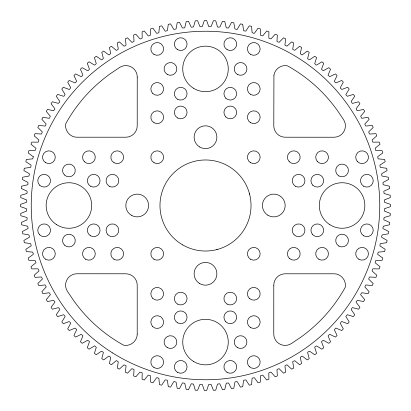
<?xml version="1.0" encoding="UTF-8"?>
<svg xmlns="http://www.w3.org/2000/svg" width="411" height="411" viewBox="0 0 411 411"><rect width="100%" height="100%" fill="white"/><g stroke="black" fill="none" stroke-linecap="round" stroke-linejoin="round"><path stroke-width="0.62" d="M216.823 249.595L217.285 249.477M249.477 193.715L249.595 194.177M137.233 77.104L137.212 125.72A11.421 11.421 0 0 1 125.787 137.207L76.857 137.207C69.952 137.32 64.255 130.215 65.852 123.5A151.34 151.34 0 0 1 85.288 96.148C92.645 87.872 100.998 80.51 109.932 73.98L119.74 67.368A11.38 11.38 0 0 1 137.233 77.104M273.788 285.28L273.767 333.896A11.38 11.38 0 0 0 291.26 343.632L301.068 337.02C310.002 330.49 318.355 323.128 325.712 314.852A151.34 151.34 0 0 0 345.148 287.5C346.745 280.785 341.048 273.68 334.143 273.793L285.213 273.793A11.421 11.421 0 0 0 273.788 285.28M33.383 156.807L32.633 158.893L26.376 159.437L25.811 161.687L31.077 165.119L30.753 167.308L24.331 168.279L23.879 170.555L29.304 173.725L29.458 174.146L28.898 176.057L22.723 177.218L22.384 179.509L27.958 182.407L27.938 184.405L27.665 184.76L21.552 186.219L21.326 188.526L27.039 191.146L27.116 193.144L26.864 193.509L20.827 195.266L20.714 197.583L26.551 199.921L26.725 201.909L26.489 202.289L20.55 204.339L20.55 206.661L26.489 208.711L26.761 210.689L26.551 211.079L20.714 213.417L20.827 215.734L26.864 217.491L27.116 217.856L27.039 219.854L21.326 222.474L21.552 224.781L27.665 226.24L28.133 228.182L27.958 228.593L22.384 231.491L22.723 233.782L28.898 234.943L29.458 236.854L29.304 237.275L23.879 240.445L24.331 242.721L30.558 243.569L31.21 245.454L31.077 245.881L25.811 249.313L26.376 251.563L32.633 252.107L33.378 253.962L33.265 254.394L28.179 258.077L28.852 260.297L35.13 260.533L35.963 262.346L35.875 262.783L30.969 266.718L31.75 268.897L38.033 268.83L38.958 270.597L38.886 271.039L34.185 275.206L35.074 277.348L41.347 276.968L42.354 278.694L42.302 279.136L37.812 283.528L38.804 285.624L45.051 284.936L46.14 286.611L46.114 287.053L41.84 291.661L42.934 293.706L49.14 292.714L50.312 294.333L50.306 294.779L46.268 299.588L47.46 301.576L53.61 300.282L54.858 301.838L54.874 302.285L51.077 307.289L52.361 309.216L58.439 307.623L59.765 309.113L59.806 309.56L56.256 314.744L57.638 316.604L63.628 314.713L65.025 316.141L65.087 316.583L61.799 321.936L63.268 323.729L69.161 321.546L70.625 322.897L70.707 323.339L67.681 328.846L69.238 330.562L75.018 328.096L76.549 329.375L76.651 329.812L73.903 335.458L75.542 337.097L81.188 334.349L82.781 335.556L82.904 335.982L80.438 341.762L82.154 343.319L87.661 340.293L89.31 341.418L89.454 341.839L87.271 347.732L89.064 349.201L94.417 345.913L94.859 345.975L96.287 347.372L94.396 353.362L96.256 354.744L101.44 351.194L103.192 352.155L103.377 352.561L101.784 358.639L103.711 359.923L108.715 356.126L109.162 356.142L110.718 357.39L109.424 363.54L111.412 364.732L116.221 360.694L116.667 360.688L118.286 361.86L117.294 368.066L119.339 369.16L123.947 364.886L125.817 365.579L126.064 365.949L125.376 372.196L127.472 373.188L131.864 368.698L133.77 369.294L134.032 369.653L133.652 375.926L135.794 376.815L139.961 372.114L141.893 372.618L142.17 372.967L142.103 379.25L144.282 380.031L148.217 375.125L150.169 375.536L150.467 375.87L150.703 382.148L152.923 382.821L156.606 377.735L157.038 377.622L158.893 378.367L159.437 384.624L161.687 385.189L165.119 379.923L167.102 380.139L167.431 380.442L168.279 386.669L170.555 387.121L173.725 381.696L174.146 381.542L176.057 382.102L177.218 388.277L179.509 388.616L182.407 383.042L182.818 382.867L184.76 383.335L186.219 389.448L188.526 389.674L191.146 383.961L191.552 383.766L193.509 384.136L195.266 390.173L197.583 390.286L199.921 384.449L200.311 384.239L202.289 384.511L204.339 390.45L206.661 390.45L208.711 384.511L210.689 384.239L211.079 384.449L213.417 390.286L215.734 390.173L217.491 384.136L219.448 383.766L219.854 383.961L222.474 389.674L224.781 389.448L226.24 383.335L226.595 383.062L228.593 383.042L231.491 388.616L233.782 388.277L234.943 382.102L235.282 381.814L237.275 381.696L240.445 387.121L242.721 386.669L243.569 380.442L243.898 380.139L245.881 379.923L249.313 385.189L251.563 384.624L252.107 378.367L252.421 378.048L254.394 377.735L258.077 382.821L260.297 382.148L260.533 375.87L260.831 375.536L262.783 375.125L266.718 380.031L268.897 379.25L268.83 372.967L269.107 372.618L271.039 372.114L275.206 376.815L277.348 375.926L276.968 369.653L277.23 369.294L279.136 368.698L283.528 373.188L285.624 372.196L284.936 365.949L286.611 364.86L287.053 364.886L291.661 369.16L293.706 368.066L292.714 361.86L292.94 361.475L294.779 360.694L299.588 364.732L301.576 363.54L300.282 357.39L301.838 356.142L302.285 356.126L307.289 359.923L309.216 358.639L307.623 352.561L307.808 352.155L309.56 351.194L314.744 354.744L316.604 353.362L314.713 347.372L314.883 346.956L316.583 345.913L321.936 349.201L323.729 347.732L321.546 341.839L321.69 341.418L323.339 340.293L328.846 343.319L330.562 341.762L328.096 335.982L329.375 334.451L329.812 334.349L335.458 337.097L337.097 335.458L334.349 329.812L335.556 328.219L335.982 328.096L341.762 330.562L343.319 328.846L340.293 323.339L341.418 321.69L341.839 321.546L347.732 323.729L349.201 321.936L345.913 316.583L345.975 316.141L347.372 314.713L353.362 316.604L354.744 314.744L351.194 309.56L352.155 307.808L352.561 307.623L358.639 309.216L359.923 307.289L356.126 302.285L356.142 301.838L357.39 300.282L363.54 301.576L364.732 299.588L360.694 294.779L360.688 294.333L361.86 292.714L368.066 293.706L369.16 291.661L364.886 287.053L365.579 285.183L365.949 284.936L372.196 285.624L373.188 283.528L368.698 279.136L369.294 277.23L369.653 276.968L375.926 277.348L376.815 275.206L372.114 271.039L372.618 269.107L372.967 268.83L379.25 268.897L380.031 266.718L375.125 262.783L375.536 260.831L375.87 260.533L382.148 260.297L382.821 258.077L377.735 254.394L377.622 253.962L378.367 252.107L384.624 251.563L385.189 249.313L379.923 245.881L380.139 243.898L380.442 243.569L386.669 242.721L387.121 240.445L381.696 237.275L381.542 236.854L382.102 234.943L388.277 233.782L388.616 231.491L383.042 228.593L382.867 228.182L383.335 226.24L389.448 224.781L389.674 222.474L383.961 219.854L383.766 219.448L384.136 217.491L390.173 215.734L390.286 213.417L384.449 211.079L384.239 210.689L384.511 208.711L390.45 206.661L390.45 204.339L384.511 202.289L384.239 200.311L384.449 199.921L390.286 197.583L390.173 195.266L384.136 193.509L383.766 191.552L383.961 191.146L389.674 188.526L389.448 186.219L383.335 184.76L383.062 184.405L383.042 182.407L388.616 179.509L388.277 177.218L382.102 176.057L381.814 175.718L381.696 173.725L387.121 170.555L386.669 168.279L380.442 167.431L380.139 167.102L379.923 165.119L385.189 161.687L384.624 159.437L378.367 158.893L378.048 158.579L377.735 156.606L382.821 152.923L382.148 150.703L375.87 150.467L375.536 150.169L375.125 148.217L380.031 144.282L379.25 142.103L372.967 142.17L372.618 141.893L372.114 139.961L376.815 135.794L375.926 133.652L369.653 134.032L369.294 133.77L368.698 131.864L373.188 127.472L372.196 125.376L365.949 126.064L364.86 124.389L364.886 123.947L369.16 119.339L368.066 117.294L361.86 118.286L361.475 118.06L360.694 116.221L364.732 111.412L363.54 109.424L357.39 110.718L356.995 110.513L356.126 108.715L359.923 103.711L358.639 101.784L352.561 103.377L352.155 103.192L351.194 101.44L354.744 96.256L353.362 94.396L347.372 96.287L345.975 94.859L345.913 94.417L349.201 89.064L347.732 87.271L341.839 89.454L340.375 88.103L340.293 87.661L343.319 82.154L341.762 80.438L335.982 82.904L334.451 81.625L334.349 81.188L337.097 75.542L335.458 73.903L329.812 76.651L328.219 75.444L328.096 75.018L330.562 69.238L328.846 67.681L323.339 70.707L321.69 69.582L321.546 69.161L323.729 63.268L321.936 61.799L316.583 65.087L316.141 65.025L314.713 63.628L316.604 57.638L314.744 56.256L309.56 59.806L307.808 58.845L307.623 58.439L309.216 52.361L307.289 51.077L302.285 54.874L301.838 54.858L300.282 53.61L301.576 47.46L299.588 46.268L294.779 50.306L292.94 49.526L292.714 49.14L293.706 42.934L291.661 41.84L287.053 46.114L285.183 45.421L284.936 45.051L285.624 38.804L283.528 37.812L279.136 42.302L277.23 41.706L276.968 41.347L277.348 35.074L275.206 34.185L271.039 38.886L269.107 38.382L268.83 38.033L268.897 31.75L266.718 30.969L262.783 35.875L260.831 35.464L260.533 35.13L260.297 28.852L258.077 28.179L254.394 33.265L253.962 33.378L252.107 32.633L251.563 26.376L249.313 25.811L245.881 31.077L243.898 30.861L243.569 30.558L242.721 24.331L240.445 23.879L237.275 29.304L236.854 29.458L234.943 28.898L233.782 22.723L231.491 22.384L228.593 27.958L226.595 27.938L226.24 27.665L224.781 21.552L222.474 21.326L219.854 27.039L217.856 27.116L217.491 26.864L215.734 20.827L213.417 20.714L211.079 26.551L209.091 26.725L208.711 26.489L206.661 20.55L204.339 20.55L202.289 26.489L200.311 26.761L199.921 26.551L197.583 20.714L195.266 20.827L193.509 26.864L191.552 27.234L191.146 27.039L188.526 21.326L186.219 21.552L184.76 27.665L184.405 27.938L182.407 27.958L179.509 22.384L177.218 22.723L176.057 28.898L174.146 29.458L173.725 29.304L170.555 23.879L168.279 24.331L167.431 30.558L165.546 31.21L165.119 31.077L161.687 25.811L159.437 26.376L158.893 32.633L157.038 33.378L156.606 33.265L152.923 28.179L150.703 28.852L150.467 35.13L148.654 35.963L148.217 35.875L144.282 30.969L142.103 31.75L142.17 38.033L140.403 38.958L139.961 38.886L135.794 34.185L133.652 35.074L134.032 41.347L132.306 42.354L131.864 42.302L127.472 37.812L125.376 38.804L126.064 45.051L124.389 46.14L123.947 46.114L119.339 41.84L117.294 42.934L118.286 49.14L116.667 50.312L116.221 50.306L111.412 46.268L109.424 47.46L110.718 53.61L109.162 54.858L108.715 54.874L103.711 51.077L101.784 52.361L103.377 58.439L101.887 59.765L101.44 59.806L96.256 56.256L94.396 57.638L96.287 63.628L94.859 65.025L94.417 65.087L89.064 61.799L87.271 63.268L89.454 69.161L88.103 70.625L87.661 70.707L82.154 67.681L80.438 69.238L82.904 75.018L81.625 76.549L81.188 76.651L75.542 73.903L73.903 75.542L76.651 81.188L75.444 82.781L75.018 82.904L69.238 80.438L67.681 82.154L70.707 87.661L69.582 89.31L69.161 89.454L63.268 87.271L61.799 89.064L65.087 94.417L64.044 96.117L63.628 96.287L57.638 94.396L56.256 96.256L59.806 101.44L59.765 101.887L58.439 103.377L52.361 101.784L51.077 103.711L54.874 108.715L54.858 109.162L53.61 110.718L47.46 109.424L46.268 111.412L50.306 116.221L49.526 118.06L49.14 118.286L42.934 117.294L41.84 119.339L46.114 123.947L45.421 125.817L45.051 126.064L38.804 125.376L37.812 127.472L42.302 131.864L41.706 133.77L41.347 134.032L35.074 133.652L34.185 135.794L38.886 139.961L38.382 141.893L38.033 142.17L31.75 142.103L30.969 144.282L35.875 148.217L35.963 148.654L35.13 150.467L28.852 150.703L28.179 152.923L33.383 156.807M137.207 334.143C137.32 341.048 130.215 346.745 123.5 345.148A151.34 151.34 0 0 1 96.148 325.712C87.872 318.355 80.51 310.002 73.98 301.068L67.368 291.26A11.38 11.38 0 0 1 77.104 273.767L125.72 273.788A11.421 11.421 0 0 1 137.207 285.213L137.207 334.143M273.932 75.192L273.793 125.787A11.421 11.421 0 0 0 285.28 137.212L333.896 137.233A11.38 11.38 0 0 0 343.632 119.74L337.02 109.932C330.49 100.998 323.128 92.645 314.852 85.288A151.34 151.34 0 0 0 287.5 65.852C281.386 64.429 274.795 68.981 273.932 75.192M182.736 244.925A45.529 45.529 0 0 0 251.029 205.5A45.529 45.529 0 0 0 182.736 166.075A45.529 45.529 0 0 0 182.736 244.925M267.88 215.225A11.38 11.38 0 0 0 285.167 205.757A11.38 11.38 0 0 0 268.321 195.518A11.38 11.38 0 0 0 267.88 215.225M199.587 146.938A11.38 11.38 0 0 0 216.88 137.464A11.38 11.38 0 0 0 200.034 127.225A11.38 11.38 0 0 0 199.587 146.938M131.299 215.225A11.38 11.38 0 0 0 148.587 205.757A11.38 11.38 0 0 0 131.741 195.518A11.38 11.38 0 0 0 131.299 215.225M199.587 283.518A11.38 11.38 0 0 0 216.88 274.045A11.38 11.38 0 0 0 200.034 263.811A11.38 11.38 0 0 0 199.587 283.518M250.602 162.73A6.376 6.376 0 0 0 260.163 157.213A6.376 6.376 0 0 0 250.602 151.69A6.376 6.376 0 0 0 250.602 162.73M154.022 162.73A6.376 6.376 0 0 0 163.583 157.213A6.376 6.376 0 0 0 154.022 151.69A6.376 6.376 0 0 0 154.022 162.73M154.022 259.31A6.376 6.376 0 0 0 163.583 253.787A6.376 6.376 0 0 0 154.022 248.27A6.376 6.376 0 0 0 154.022 259.31M250.602 259.31A6.376 6.376 0 0 0 260.163 253.787A6.376 6.376 0 0 0 250.602 248.27A6.376 6.376 0 0 0 250.602 259.31M112.66 352.967A174.259 174.259 0 0 0 379.63 212.168A174.259 174.259 0 0 0 124.209 51.365A174.259 174.259 0 0 0 112.66 352.967M56.733 224.73A22.764 22.764 0 0 0 91.663 206.435A22.764 22.764 0 0 0 58.357 185.335A22.764 22.764 0 0 0 56.733 224.73M90.523 186.229A6.376 6.376 0 0 0 100.079 180.712A6.376 6.376 0 0 0 90.523 175.194A6.376 6.376 0 0 0 90.523 186.229M109.234 186.229A6.376 6.376 0 0 0 118.794 180.712A6.376 6.376 0 0 0 109.234 175.194A6.376 6.376 0 0 0 109.234 186.229M114.022 162.73A6.376 6.376 0 0 0 123.583 157.213A6.376 6.376 0 0 0 114.022 151.69A6.376 6.376 0 0 0 114.022 162.73M84.414 161.718A6.376 6.376 0 0 0 95.075 158.862A6.376 6.376 0 0 0 87.271 151.053A6.376 6.376 0 0 0 84.414 161.718M64.414 174.952A6.376 6.376 0 0 0 75.074 172.096A6.376 6.376 0 0 0 67.27 164.287A6.376 6.376 0 0 0 64.414 174.952M39.626 185.217A6.376 6.376 0 0 0 50.286 182.361A6.376 6.376 0 0 0 42.482 174.557A6.376 6.376 0 0 0 39.626 185.217M45.729 162.73A6.376 6.376 0 0 0 55.29 157.213A6.376 6.376 0 0 0 45.729 151.69A6.376 6.376 0 0 0 45.729 162.73M90.518 235.806A6.376 6.376 0 0 0 100.079 230.288A6.376 6.376 0 0 0 90.518 224.771A6.376 6.376 0 0 0 90.518 235.806M107.913 234.794A6.376 6.376 0 0 0 118.579 231.938A6.376 6.376 0 0 0 110.77 224.134A6.376 6.376 0 0 0 107.913 234.794M114.022 259.31A6.376 6.376 0 0 0 123.583 253.787A6.376 6.376 0 0 0 114.022 248.27A6.376 6.376 0 0 0 114.022 259.31M85.735 259.31A6.376 6.376 0 0 0 95.295 253.787A6.376 6.376 0 0 0 85.735 248.27A6.376 6.376 0 0 0 85.735 259.31M64.414 245.064A6.376 6.376 0 0 0 75.074 242.207A6.376 6.376 0 0 0 67.27 234.398A6.376 6.376 0 0 0 64.414 245.064M45.729 259.31A6.376 6.376 0 0 0 55.29 253.787A6.376 6.376 0 0 0 45.729 248.27A6.376 6.376 0 0 0 45.729 259.31M39.626 234.794A6.376 6.376 0 0 0 50.286 231.938A6.376 6.376 0 0 0 42.482 224.134A6.376 6.376 0 0 0 39.626 234.794M193.314 361.31A22.764 22.764 0 0 0 228.244 343.021A22.764 22.764 0 0 0 194.937 321.916A22.764 22.764 0 0 0 193.314 361.31M329.899 224.73A22.764 22.764 0 0 0 364.824 206.435A22.764 22.764 0 0 0 331.523 185.335A22.764 22.764 0 0 0 329.899 224.73M193.319 88.149A22.764 22.764 0 0 0 228.244 69.855A22.764 22.764 0 0 0 194.937 48.755A22.764 22.764 0 0 0 193.319 88.149M237.368 74.437A6.376 6.376 0 0 0 246.929 68.92A6.376 6.376 0 0 0 237.368 63.397A6.376 6.376 0 0 0 237.368 74.437M250.602 94.443A6.376 6.376 0 0 0 260.163 88.92A6.376 6.376 0 0 0 250.602 83.402A6.376 6.376 0 0 0 250.602 94.443M250.602 122.73A6.376 6.376 0 0 0 260.163 117.207A6.376 6.376 0 0 0 250.602 111.689A6.376 6.376 0 0 0 250.602 122.73M225.783 116.93A6.376 6.376 0 0 0 236.443 114.073A6.376 6.376 0 0 0 228.639 106.264A6.376 6.376 0 0 0 225.783 116.93M225.783 98.214A6.376 6.376 0 0 0 236.443 95.357A6.376 6.376 0 0 0 228.639 87.548A6.376 6.376 0 0 0 225.783 98.214M177.526 117.942A6.376 6.376 0 0 0 187.087 112.419A6.376 6.376 0 0 0 177.526 106.901A6.376 6.376 0 0 0 177.526 117.942M177.526 99.226A6.376 6.376 0 0 0 187.087 93.708A6.376 6.376 0 0 0 177.526 88.185A6.376 6.376 0 0 0 177.526 99.226M154.022 122.73A6.376 6.376 0 0 0 163.583 117.207A6.376 6.376 0 0 0 154.022 111.689A6.376 6.376 0 0 0 154.022 122.73M152.702 93.425A6.376 6.376 0 0 0 163.367 90.569A6.376 6.376 0 0 0 155.564 82.765A6.376 6.376 0 0 0 152.702 93.425M167.256 74.437A6.376 6.376 0 0 0 176.817 68.92A6.376 6.376 0 0 0 167.256 63.397A6.376 6.376 0 0 0 167.256 74.437M177.526 49.649A6.376 6.376 0 0 0 187.087 44.131A6.376 6.376 0 0 0 177.526 38.608A6.376 6.376 0 0 0 177.526 49.649M154.022 54.437A6.376 6.376 0 0 0 163.583 48.919A6.376 6.376 0 0 0 154.022 43.396A6.376 6.376 0 0 0 154.022 54.437M227.103 49.649A6.376 6.376 0 0 0 236.664 44.131A6.376 6.376 0 0 0 227.103 38.613A6.376 6.376 0 0 0 227.103 49.649M250.602 54.437A6.376 6.376 0 0 0 260.163 48.919A6.376 6.376 0 0 0 250.602 43.396A6.376 6.376 0 0 0 250.602 54.437M289.287 161.718A6.376 6.376 0 0 0 299.948 158.862A6.376 6.376 0 0 0 292.144 151.053A6.376 6.376 0 0 0 289.287 161.718M295.391 186.234A6.376 6.376 0 0 0 304.952 180.712A6.376 6.376 0 0 0 295.391 175.194A6.376 6.376 0 0 0 295.391 186.234M312.786 185.217A6.376 6.376 0 0 0 323.452 182.361A6.376 6.376 0 0 0 315.643 174.557A6.376 6.376 0 0 0 312.786 185.217M317.575 161.718A6.376 6.376 0 0 0 328.235 158.862A6.376 6.376 0 0 0 320.431 151.053A6.376 6.376 0 0 0 317.575 161.718M338.895 175.965A6.376 6.376 0 0 0 348.456 170.447A6.376 6.376 0 0 0 338.895 164.924A6.376 6.376 0 0 0 338.895 175.965M357.575 161.718A6.376 6.376 0 0 0 368.241 158.862A6.376 6.376 0 0 0 360.432 151.053A6.376 6.376 0 0 0 357.575 161.718M363.684 186.234A6.376 6.376 0 0 0 373.245 180.712A6.376 6.376 0 0 0 363.684 175.194A6.376 6.376 0 0 0 363.684 186.234M363.684 235.806A6.376 6.376 0 0 0 373.245 230.288A6.376 6.376 0 0 0 363.684 224.771A6.376 6.376 0 0 0 363.684 235.806M358.895 259.31A6.376 6.376 0 0 0 368.456 253.787A6.376 6.376 0 0 0 358.895 248.27A6.376 6.376 0 0 0 358.895 259.31M338.895 246.076A6.376 6.376 0 0 0 348.456 240.558A6.376 6.376 0 0 0 338.895 235.035A6.376 6.376 0 0 0 338.895 246.076M318.895 259.31A6.376 6.376 0 0 0 328.456 253.787A6.376 6.376 0 0 0 318.895 248.27A6.376 6.376 0 0 0 318.895 259.31M312.786 234.794A6.376 6.376 0 0 0 323.452 231.938A6.376 6.376 0 0 0 315.643 224.134A6.376 6.376 0 0 0 312.786 234.794M294.071 234.794A6.376 6.376 0 0 0 304.736 231.938A6.376 6.376 0 0 0 296.927 224.134A6.376 6.376 0 0 0 294.071 234.794M289.287 258.298A6.376 6.376 0 0 0 299.948 255.437A6.376 6.376 0 0 0 292.144 247.633A6.376 6.376 0 0 0 289.287 258.298M249.282 298.299A6.376 6.376 0 0 0 259.947 295.442A6.376 6.376 0 0 0 252.138 287.633A6.376 6.376 0 0 0 249.282 298.299M227.103 304.099A6.376 6.376 0 0 0 236.664 298.581A6.376 6.376 0 0 0 227.103 293.058A6.376 6.376 0 0 0 227.103 304.099M225.783 321.798A6.376 6.376 0 0 0 236.443 318.941A6.376 6.376 0 0 0 228.639 311.137A6.376 6.376 0 0 0 225.783 321.798M250.602 327.598A6.376 6.376 0 0 0 260.163 322.08A6.376 6.376 0 0 0 250.602 316.557A6.376 6.376 0 0 0 250.602 327.598M237.368 347.603A6.376 6.376 0 0 0 246.929 342.08A6.376 6.376 0 0 0 237.368 336.563A6.376 6.376 0 0 0 237.368 347.603M249.282 366.591A6.376 6.376 0 0 0 259.947 363.735A6.376 6.376 0 0 0 252.138 355.926A6.376 6.376 0 0 0 249.282 366.591M227.103 372.392A6.376 6.376 0 0 0 236.664 366.869A6.376 6.376 0 0 0 227.103 361.351A6.376 6.376 0 0 0 227.103 372.392M177.526 372.387A6.376 6.376 0 0 0 187.087 366.869A6.376 6.376 0 0 0 177.526 361.351A6.376 6.376 0 0 0 177.526 372.387M154.022 367.604A6.376 6.376 0 0 0 163.583 362.081A6.376 6.376 0 0 0 154.022 356.563A6.376 6.376 0 0 0 154.022 367.604M167.256 347.603A6.376 6.376 0 0 0 176.817 342.08A6.376 6.376 0 0 0 167.256 336.563A6.376 6.376 0 0 0 167.256 347.603M177.526 322.815A6.376 6.376 0 0 0 187.087 317.292A6.376 6.376 0 0 0 177.526 311.774A6.376 6.376 0 0 0 177.526 322.815M152.702 326.586A6.376 6.376 0 0 0 163.367 323.729A6.376 6.376 0 0 0 155.564 315.925A6.376 6.376 0 0 0 152.702 326.586M177.526 304.099A6.376 6.376 0 0 0 187.087 298.581A6.376 6.376 0 0 0 177.526 293.058A6.376 6.376 0 0 0 177.526 304.099M152.702 298.299A6.376 6.376 0 0 0 163.367 295.442A6.376 6.376 0 0 0 155.564 287.633A6.376 6.376 0 0 0 152.702 298.299"/></g></svg>
